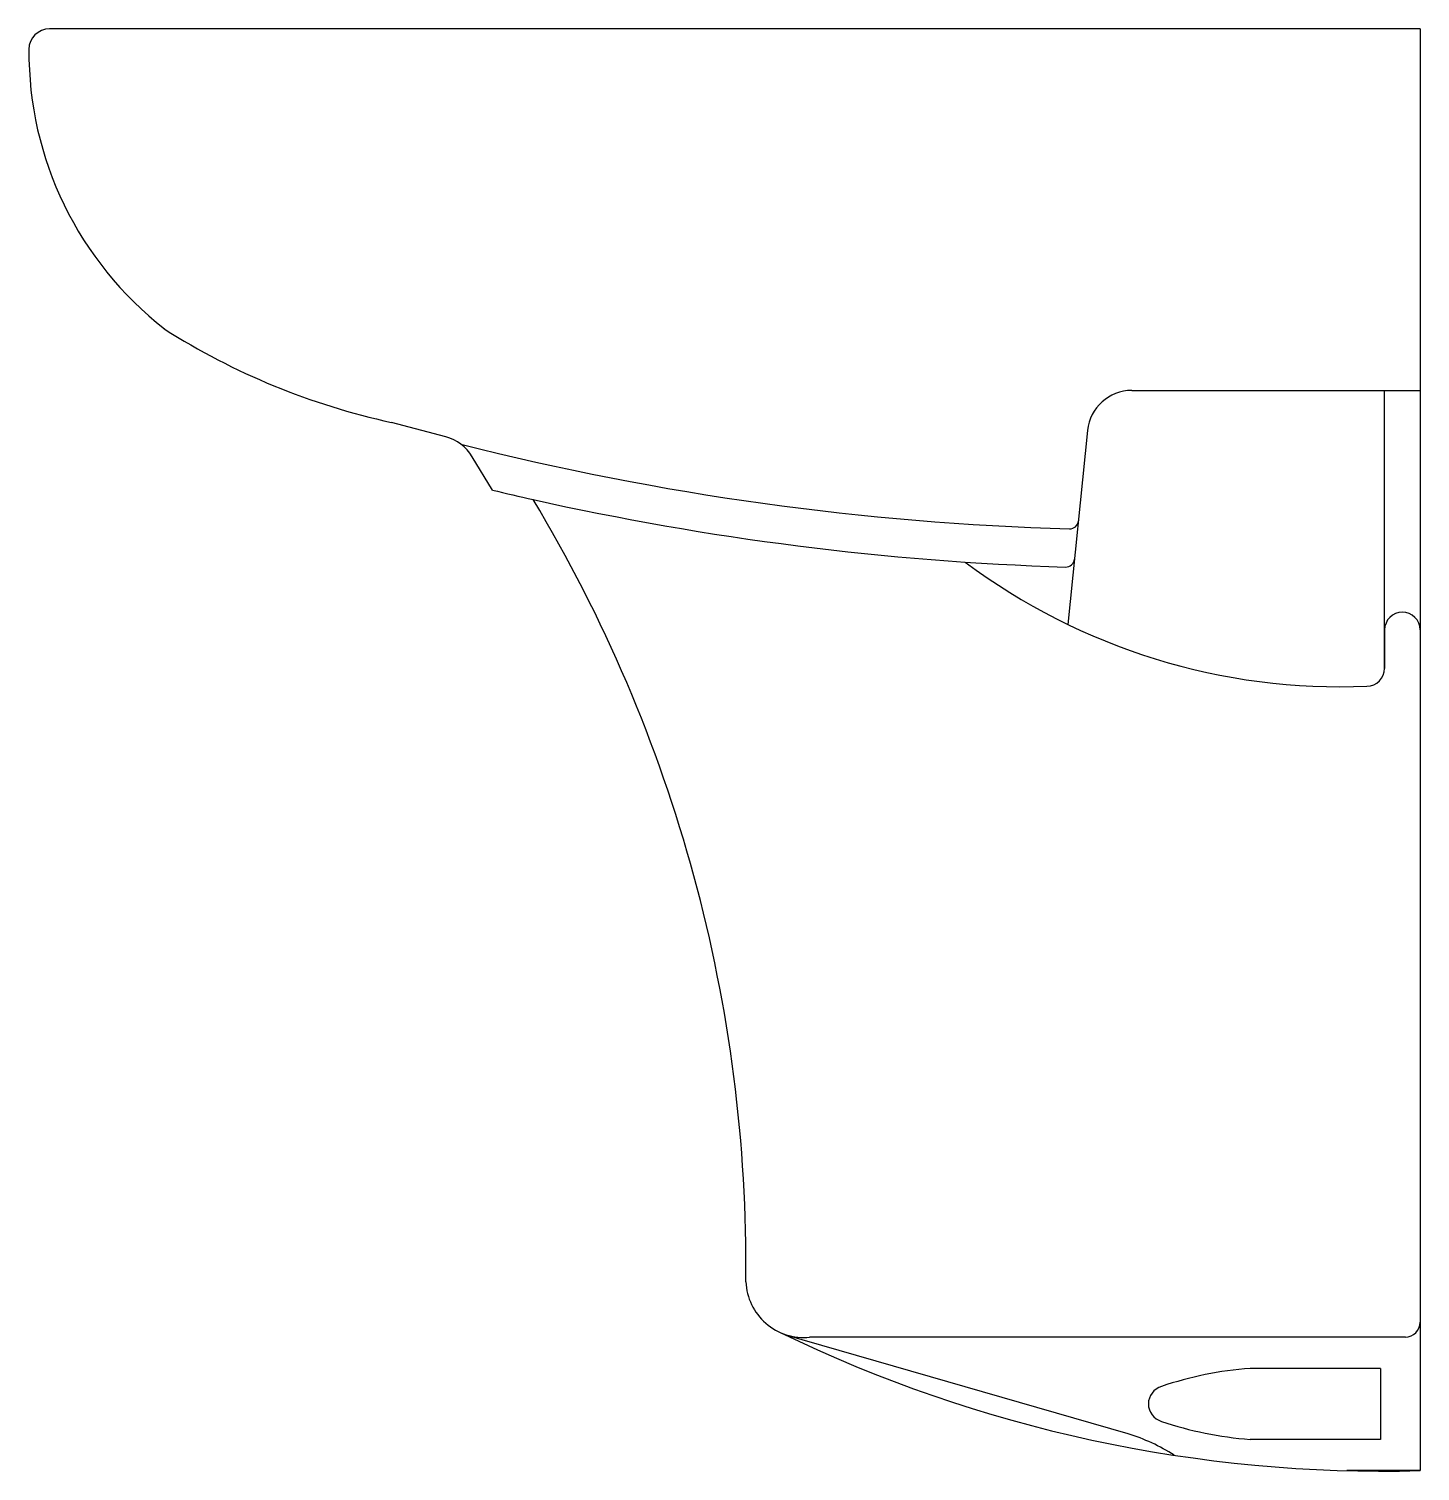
# Model space of a CAD drawing. Header units: millimetres. Extents: x -2915.038 to -2914.568, y 2955.883 to 2956.371.
import ezdxf

# ---------------------------------------------------------------- set-up
doc = ezdxf.new("R2010")
doc.units = ezdxf.units.MM
doc.header["$LTSCALE"] = 10
doc.layers.add('banheiro_louças', color=2, linetype='Continuous')

msp = doc.modelspace()

# ---------------------------------------------------------------- linework, layer by layer
at = {"layer": 'banheiro_louças'}
for p, q in [((-2914.567666089016, 2956.370785651031), (-2915.030670008899, 2956.370785651031)), ((-2914.567666089016, 2956.370785651031), (-2914.567666089016, 2956.248582077984)), ((-2914.665067923025, 2956.248582077984), (-2914.567666089016, 2956.248582077984)), ((-2914.579666089016, 2956.154640569843), (-2914.579666089016, 2956.248582077984)), ((-2914.567666089016, 2956.248582077984), (-2914.567666089016, 2955.883485651031)), ((-2914.896857250733, 2956.232918908525), (-2914.915191504209, 2956.237786281239)), ((-2914.679991802951, 2956.235091318832), (-2914.686629239819, 2956.169458115922)), ((-2914.881059206481, 2956.214889279041), (-2914.887861351493, 2956.22616784107)), ((-2914.579666089016, 2956.167640569843), (-2914.579666089016, 2956.154640569843)), ((-2914.666342872076, 2955.895926092926), (-2914.782243071932, 2955.929421597396)), ((-2914.572666089016, 2955.928625651031), (-2914.77390086834, 2955.928625651031)), ((-2914.581104832667, 2955.918043338535), (-2914.625123698974, 2955.918043338535)), ((-2914.581104832667, 2955.918043338535), (-2914.581104832667, 2955.894067963527)), ((-2914.581104832667, 2955.894067963527), (-2914.625123698974, 2955.894067963527)), ((-2914.567666089016, 2955.883485651031), (-2914.592462273105, 2955.883485651031))]:
    msp.add_line(p, q, dxfattribs=at)
for centre, radius, start, end in [((-2915.030670008899, 2956.36378565103), 0.006999999999993633, 90, 179.6567238186133), ((-2914.918989708257, 2956.363116532882), 0.1186823050911599, 179.6567238186133, 232.126224998717), ((-2914.864846467219, 2956.469138426121), 0.2367666312871985, 237.5441801900662, 257.7231444668706), ((-2914.665067923025, 2956.233582077984), 0.01499999999998636, 90, 174.2253531540177), ((-2914.900706122623, 2956.218421109203), 0.01499999999998636, 31.09434345456669, 75.13209292162185), ((-2914.659219818401, 2957.147369573484), 0.9459638410102887, 255.7730798093129, 268.3682255828729), ((-2914.65658990498, 2957.152905186496), 0.9645000310817357, 256.542074410279, 257.3799873931679), ((-2915.297944842615, 2955.952667273242), 0.502534773350262, 359.3887341584783, 31.02862458427357), ((-2914.65658990498, 2957.152905186496), 0.9645000310817357, 257.3799873931679, 268.1651909050199), ((-2914.686071643899, 2956.204788126117), 0.002999999999997271, 268.3682255828729, 354.2253531540177), ((-2914.687375200264, 2956.191898123378), 0.002999999999997271, 268.1651909050199, 354.2253531540177), ((-2914.594878635628, 2956.359200271392), 0.2107611418923177, 233.1353877721762, 272.5052448692113), ((-2914.573666089017, 2956.167640569843), 0.005999999999994202, 7.016477563892661e-15, 180), ((-2914.585666089016, 2956.154640569843), 0.005999999999994202, 270, 7.016477563892661e-15), ((-2914.775926850627, 2955.948046107397), 0.0195258477325365, 182.1721655535456, 275.955671521234), ((-2914.572666089016, 2955.933625651031), 0.004999999999995453, 270, 7.016477563892661e-15), ((-2914.580064181061, 2956.349707703534), 0.4663868725921115, 244.0853257240508, 271.5232891003207), ((-2914.616183967856, 2955.79743336543), 0.120940830180782, 94.2390684454641, 108.7510153596964), ((-2914.653268309105, 2955.906020775518), 0.006199322086297517, 106.8100680244517, 179.6776695587792), ((-2914.653268309105, 2955.906090526544), 0.006199322086297517, 180.3223304412209, 253.1899319755483), ((-2914.616183967856, 2956.014677936632), 0.120940830180782, 251.2489846403036, 265.7609315545359), ((-2914.684616414749, 2955.836104995758), 0.06254986833057918, 57.25231114013878, 73.01366710202194)]:
    msp.add_arc(centre, radius, start, end, dxfattribs=at)

doc.saveas('drawing.dxf')
